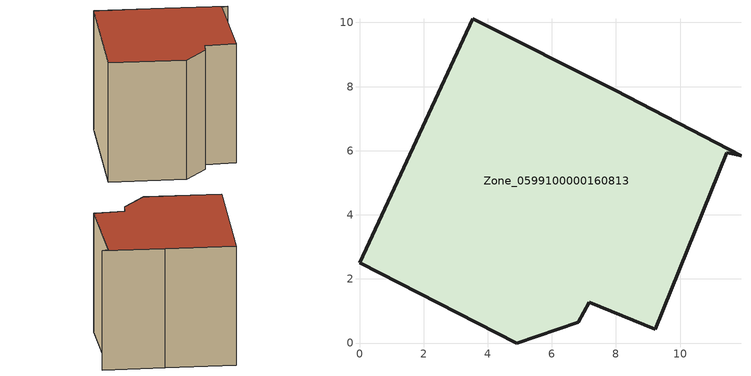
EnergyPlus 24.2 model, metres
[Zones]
Zone_0599100000160813
 floor ground (C_G): 4.91,0 0,2.5 3.54,10.11 7.97,7.89 11.9,5.85 11.45,5.93 9.22,0.43 7.17,1.28 6.82,0.65 z0
 wall outside (C_F): 0,2.5 4.91,0 6.82,0.65 7.17,1.28 9.22,0.43 11.45,5.93 11.9,5.85 7.97,7.89 3.54,10.11 0,2.5 z0:9.23
 roof outside (C_R): 9.22,0.43 11.45,5.93 11.9,5.85 7.97,7.89 3.54,10.11 0,2.5 4.91,0 6.82,0.65 7.17,1.28 z9.23
[BUILDING]
Pand.0599100000160813: North Axis=0; Terrain=City; Loads Convergence Tolerance Value=0.04; Temperature Convergence Tolerance Value=0.4; Solar Distribution=FullExterior; Maximum Number of Warmup Days=25; Minimum Number of Warmup Days=1
[Site:Location]
Rotterdam.The.Hague.AP_ZH_NLD Design_Conditions: Latitude=51.96; Longitude=4.45; Time Zone=1; Elevation=-4.5
[SITE:GROUNDTEMPERATURE:BUILDINGSURFACE]
18, 18, 18, 18, 18, 18, 18, 18, 18, 18, 18, 18
[MATERIAL] Thermal Absorptance=0.9; Solar Absorptance=0.7; Visible Absorptance=0.7
Name | Roughness | Thickness | Conductivity | Density | Specific Heat
G.TC.1946 | MediumSmooth | 0.15 | 1 | 540 | 1210
F.TC.1946 | Rough | 0.3 | 0.857143 | 1920 | 840
R.TC.1946 | MediumRough | 0.2 | 0.909091 | 1500 | 1000
[CONSTRUCTION]
C_G: G.TC.1946
C_F: F.TC.1946
C_R: R.TC.1946
[ZONE]
Zone_0599100000160813: Type=1; Multiplier=1; Ceiling Height=Autocalculate; Volume=Autocalculate; Floor Area=autocalculate; Part of Total Floor Area=Yes
[ZONEINFILTRATION:DESIGNFLOWRATE]
Infil_Zone_0599100000160813: Zone or ZoneList or Space or SpaceList=Zone_0599100000160813; Schedule=AlwaysOn; Design Flow Rate Calculation Method=Flow/Area; Flow Rate per Floor Area=0.003; Constant Term Coefficient=1; Temperature Term Coefficient=0; Velocity Term Coefficient=0; Velocity Squared Term Coefficient=0
[HVACTEMPLATE:ZONE:IDEALLOADSAIRSYSTEM]
Zone_0599100000160813: Maximum Heating Supply Air Temperature=50; Minimum Cooling Supply Air Temperature=13; Maximum Heating Supply Air Humidity Ratio=0.0156; Minimum Cooling Supply Air Humidity Ratio=0.0077; Heating Limit=NoLimit; Cooling Limit=NoLimit; Dehumidification Control Type=ConstantSensibleHeatRatio; Cooling Sensible Heat Ratio=0.7; Dehumidification Setpoint=60; Humidification Control Type=None; Humidification Setpoint=30; Outdoor Air Method=None; Outdoor Air Flow Rate per Person=0.00944; Outdoor Air Flow Rate per Zone Floor Area=0; Outdoor Air Flow Rate per Zone=0; Demand Controlled Ventilation Type=None; Outdoor Air Economizer Type=NoEconomizer; Heat Recovery Type=None; Sensible Heat Recovery Effectiveness=0.7; Latent Heat Recovery Effectiveness=0.65
[ZONECONTROL:THERMOSTAT]
ThermostatControl_Zone_0599100000160813: Zone or ZoneList=Zone_0599100000160813; Control Type Schedule=DualSetpointControlType; Control 1=Thermostat_Zone_0599100000160813; Temperature Difference Between Cutout And Setpoint=0
[THERMOSTATSETPOINT:DUALSETPOINT]
Thermostat_Zone_0599100000160813: Heating Setpoint Temperature Schedule=HeatingSetpoint_Zone_0599100000160813; Cooling Setpoint Temperature Schedule=CoolingSetpoint_Zone_0599100000160813
[SCHEDULE:COMPACT]
HeatingSetpoint_Zone_0599100000160813: Through: 12/31, For: AllDays, Until: 24:00, 21
CoolingSetpoint_Zone_0599100000160813: Through: 12/31, For: AllDays, Until: 24:00, 24
DualSetpointControlType: Through: 12/31, For: AllDays, Until: 24:00, 4
AlwaysOn: Through: 12/31, For: AllDays, Until: 24:00, 1
